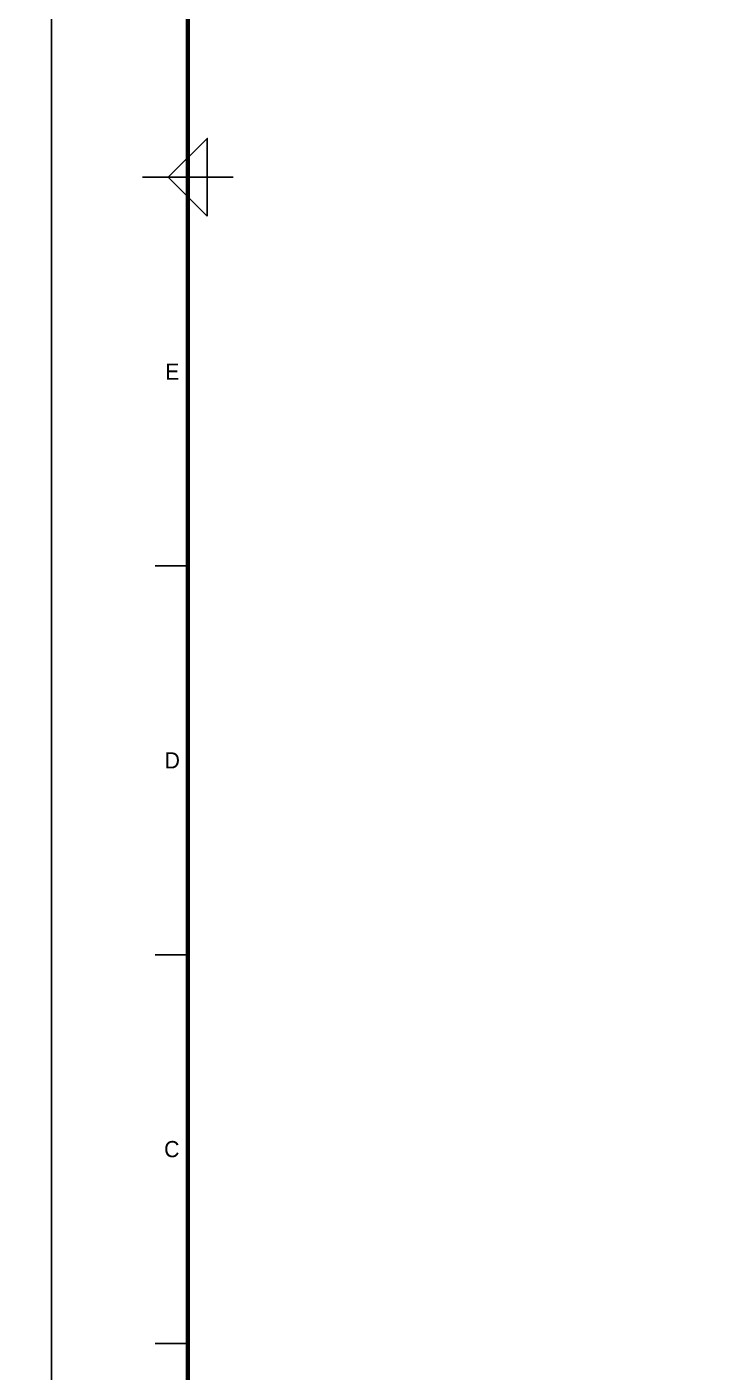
# Model space of a CAD drawing. Header units: millimetres. Extents: x -24416 to 92204, y -190080 to 23760.
# Drawn here: x 50002 to 54217, y -66777 to -58472 of the extents above; entities that cross this region are included whole.
import ezdxf
from ezdxf.enums import TextEntityAlignment as Align
from ezdxf.xclip import XClip

# ---------------------------------------------------------------- set-up
doc = ezdxf.new("R2010")
doc.units = ezdxf.units.MM
doc.header["$LTSCALE"] = 50
doc.header["$XCLIPFRAME"] = 0
for name, pattern in [('CEN', [62, 60, -1, 0, -1]), ('HID', [2.3, 1.5, -0.8]), ('HIDDEN', [9.525, 6.35, -3.175])]:
    doc.linetypes.add(name, pattern=pattern)
for name, color, linetype in [('AA-BORD-FORM', 7, 'Continuous'), ('AA-BORD-TEXT', 3, 'Continuous'), ('CEN_CON', 1, 'CEN'), ('CEN_WALL', 12, 'CEN'), ('dan1', 7, 'HID'), ('확장', 8, 'HIDDEN')]:
    doc.layers.add(name, color=color, linetype=linetype)
doc.layers.add('MC', color=135, linetype='Continuous', plot=False)
doc.styles.add('HAUD01', font='Dotum.ttf')

# ---------------------------------------------------------------- blocks, each defined once
blk = doc.blocks.new('U-84A(확장)2')
at = {"layer": 'CEN_CON'}
blk.add_line((0, 0), (15235, 0), dxfattribs=at)
at = {"layer": 'CEN_WALL'}
blk.add_line((0, 1500), (10995, 1500), dxfattribs=at)
at = {"layer": 'dan1'}
for points in [[(6265, 6575), (575, 6575), (575, 6075), (125, 6075)], [(125, 650), (10375, 650), (10375, 2140), (10685, 2140)]]:
    blk.add_lwpolyline(points, dxfattribs=at)
at = {"layer": 'MC'}
for p, q in [((6275, 3905), (0, 3905)), ((0, 1705), (10995, 1705))]:
    blk.add_line(p, q, dxfattribs=at)
at = {"layer": '확장', "ltscale": 0.5, "const_width": 20, "flags": 128}
for points in [[(10685, 1705), (125, 1705)], [(10685, 1305), (125, 1305)]]:
    blk.add_lwpolyline(points, dxfattribs=at)
blk = doc.blocks.new('XR-FORM 청주월명')
at = {"layer": 'AA-BORD-FORM', "color": 2}
for p, q in [((28, 297), (14, 297)), ((21, 237), (16, 237)), ((21, 177), (16, 177)), ((21, 117), (16, 117))]:
    blk.add_line(p, q, dxfattribs=at)
at = {"layer": 'AA-BORD-FORM', "color": 1}
blk.add_lwpolyline([(0, 0), (841, 0), (841, 594), (0, 594)], close=True, dxfattribs=at)
at = {"layer": 'AA-BORD-FORM', "color": 2, "const_width": 0.682}
blk.add_lwpolyline([(21, 17), (21, 577), (821, 577), (821, 17)], close=True, dxfattribs=at)
at = {"layer": 'AA-BORD-FORM', "color": 2}
blk.add_lwpolyline([(24, 291), (18, 297), (24, 303)], close=True, dxfattribs=at)
at = {"layer": 'AA-BORD-TEXT', "color": 7, "style": 'HAUD01'}
for s, p in [('E', (18.61, 267)), ('D', (18.61, 207)), ('C', (18.54, 147))]:
    blk.add_text(s, height=2.5, dxfattribs=at).set_placement(p, align=Align.MIDDLE_CENTER)

msp = doc.modelspace()

# ---------------------------------------------------------------- block references
at = {"xscale": 40, "yscale": 40, "zscale": 40}
msp.add_blockref('XR-FORM 청주월명', (50153.9, -71280), dxfattribs=at)
ref = msp.add_blockref('U-84A(확장)2', (58432.2, -66069), dxfattribs=dict(xscale=-1))
XClip(ref).set_block_clipping_path([(-15500, -300), (1148.5649148573, 13199.7934908782)])

doc.saveas('drawing.dxf')
